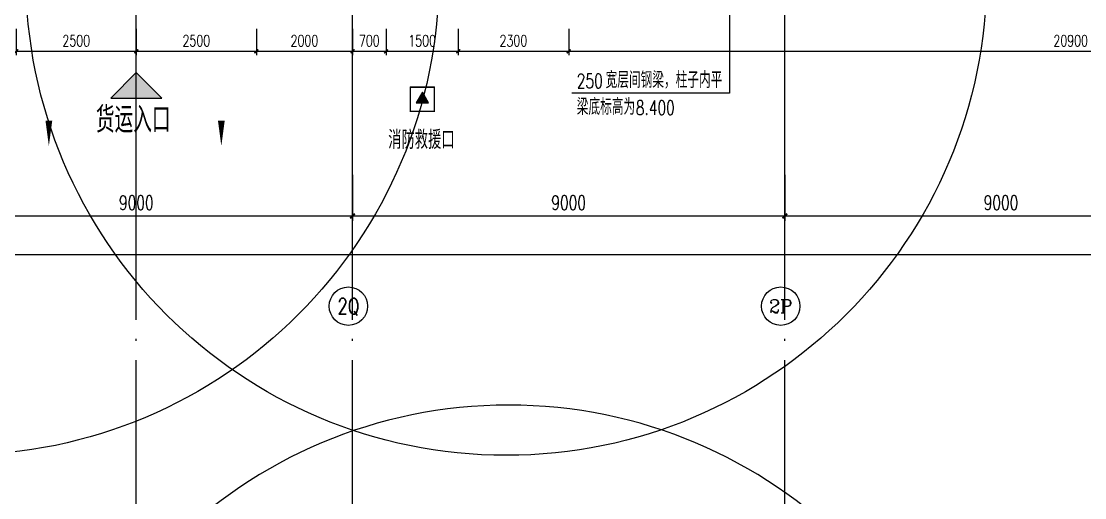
# Model space of a CAD drawing. Extents: x -821772 to -21949, y 506164 to 1049594.
# Drawn here: x -261749 to -239612, y 628991 to 638916 of the extents above; entities that cross this region are included whole.
import ezdxf
from ezdxf.enums import TextEntityAlignment as Align
from ezdxf.xclip import XClip

# ---------------------------------------------------------------- set-up
doc = ezdxf.new("R2010")
doc.units = 0
doc.header["$LTSCALE"] = 1000
doc.header["$MEASUREMENT"] = 0
doc.header["$XCLIPFRAME"] = 2
doc.linetypes.add('10平面20250807_t3$0$DOTE', pattern=[2.42, 2, -0.2, 0.02, -0.2])
doc.layers.get('Defpoints').update_dxf_attribs({"color": 210})
for name, color, linetype in [('10平面20250807_t3$0$A-AXIS-D', 8, 'Continuous'), ('10平面20250807_t3$0$A-AXIS-DOTE', 8, '10平面20250807_t3$0$DOTE'), ('10平面20250807_t3$0$A-AXIS-DP', 8, 'Continuous'), ('10平面20250807_t3$0$A-AXIS-SYMB', 8, 'Continuous'), ('10平面20250807_t3$0$A-LIN-V', 8, 'Continuous'), ('10平面20250807_t3$0$A-TEXT', 8, 'Continuous'), ('10平面20250807_t3$0$AS-WALL', 8, 'Continuous'), ('10平面20250807_t3$0$FH-line', 8, 'Continuous'), ('10平面20250807_t3$0$FH-tri', 8, 'Continuous'), ('10平面20250807_t3$0$PUB_TEXT', 8, 'Continuous'), ('10平面20250807_t3$0$RP-N2-01$0$$0$A-WIND-J', 8, 'Continuous'), ('10平面20250807_t3$0$RP-N2-01$0$A-WIND-J', 8, 'Continuous'), ('10平面20250807_t3$0$SB_ZF消火栓', 10, 'Continuous'), ('10平面20250807_t3$0$SB_ZF消火栓M', 10, 'Continuous')]:
    doc.layers.add(name, color=color, linetype=linetype)
doc.styles.add('10平面20250807_t3$0$_TCH_AXIS', font='COMPLEX', dxfattribs={"bigfont": 'GBCBIG'})
doc.styles.add('10平面20250807_t3$0$_TCH_DIM', font='SIMPLEX', dxfattribs={"bigfont": 'GBCBIG'})
doc.styles.add('10平面20250807_t3$0$_TCH_DIM_T3', font='SIMPLEX', dxfattribs={"width": 0.705882, "bigfont": 'GBCBIG'})
doc.styles.add('10平面20250807_t3$0$A-STANDARD', font='SIMPLEX', dxfattribs={"bigfont": 'GBCBIG'})
doc.dimstyles.new('10平面20250807_t3$0$_TCH_ARCH&&100', dxfattribs={"dimtxt": 297.5, "dimasz": 100, "dimexe": 100, "dimexo": 100, "dimgap": 126.25, "dimtad": 1, "dimdec": 0, "dimzin": 0, "dimdsep": 46, "dimtxsty": '10平面20250807_t3$0$_TCH_DIM_T3', "dimblk": '10平面20250807_t3$0$_ArchTick', "dimcen": 0.09, "dimclrt": 7, "dimazin": 2, "dimtfac": 1, "dimtdec": 0, "dimtix": 1, "dimtmove": 2, "dimatfit": 3, "dimfxl": 0, "dimtolj": 1, "dimtzin": 0, "dimarcsym": 0})
doc.dimstyles.new('10平面20250807_t3$0$_TCH_ARCH&&80', dxfattribs={"dimtxt": 238, "dimasz": 80, "dimexe": 80, "dimexo": 80, "dimgap": 101, "dimtad": 1, "dimdec": 0, "dimzin": 0, "dimdsep": 46, "dimtxsty": '10平面20250807_t3$0$_TCH_DIM_T3', "dimblk": '10平面20250807_t3$0$_ArchTick', "dimcen": 0.09, "dimclrt": 7, "dimazin": 2, "dimtfac": 1, "dimtdec": 0, "dimtix": 1, "dimtmove": 2, "dimatfit": 3, "dimfxl": 0, "dimtolj": 1, "dimtzin": 0, "dimarcsym": 0})

# ---------------------------------------------------------------- blocks, each defined once
blk = doc.blocks.new('10平面20250807_t3$0$_ArchTick')
at = {"color": 0, "linetype": 'ByBlock', "const_width": 0.4}
blk.add_lwpolyline([(-0.5, -0.5), (0.5, 0.5)], dxfattribs=at)
blk = doc.blocks.new('*D9928')
at = {"layer": '10平面20250807_t3$0$A-AXIS-D', "color": 0, "lineweight": -2}
for p, q in [((-43118, -169100), (-43118, -170060)), ((-34118, -169100), (-34118, -170060)), ((-43118, -169960), (-34118, -169960))]:
    blk.add_line(p, q, dxfattribs=at)
at = {"layer": 'Defpoints', "color": 0}
for p in [(-43118, -169000), (-34118, -169000), (-34118, -169960)]:
    blk.add_point(p, dxfattribs=at)
at = {"layer": '10平面20250807_t3$0$A-AXIS-D', "color": 0, "lineweight": -2, "xscale": 100, "yscale": 100, "zscale": 100, "rotation": 180}
blk.add_blockref('10平面20250807_t3$0$_ArchTick', (-43118, -169960), dxfattribs=at)
at = {"layer": '10平面20250807_t3$0$A-AXIS-D', "color": 0, "lineweight": -2, "xscale": 100, "yscale": 100, "zscale": 100}
blk.add_blockref('10平面20250807_t3$0$_ArchTick', (-34118, -169960), dxfattribs=at)
at = {"layer": '10平面20250807_t3$0$A-AXIS-D', "color": 7, "insert": (-38618, -169685), "char_height": 297.5, "attachment_point": 5, "style": '10平面20250807_t3$0$_TCH_DIM_T3'}
blk.add_mtext('\\A1;9000', dxfattribs=at)
blk = doc.blocks.new('*D9929')
at = {"layer": '10平面20250807_t3$0$A-AXIS-D', "color": 0, "lineweight": -2}
for p, q in [((-34118, -169100), (-34118, -170060)), ((-25118, -169100), (-25118, -170060)), ((-34118, -169960), (-25118, -169960))]:
    blk.add_line(p, q, dxfattribs=at)
at = {"layer": 'Defpoints', "color": 0}
for p in [(-34118, -169000), (-25118, -169000), (-25118, -169960)]:
    blk.add_point(p, dxfattribs=at)
at = {"layer": '10平面20250807_t3$0$A-AXIS-D', "color": 0, "lineweight": -2, "xscale": 100, "yscale": 100, "zscale": 100, "rotation": 180}
blk.add_blockref('10平面20250807_t3$0$_ArchTick', (-34118, -169960), dxfattribs=at)
at = {"layer": '10平面20250807_t3$0$A-AXIS-D', "color": 0, "lineweight": -2, "xscale": 100, "yscale": 100, "zscale": 100}
blk.add_blockref('10平面20250807_t3$0$_ArchTick', (-25118, -169960), dxfattribs=at)
at = {"layer": '10平面20250807_t3$0$A-AXIS-D', "color": 7, "insert": (-29618, -169685), "char_height": 297.5, "attachment_point": 5, "style": '10平面20250807_t3$0$_TCH_DIM_T3'}
blk.add_mtext('\\A1;9000', dxfattribs=at)
blk = doc.blocks.new('*D9930')
at = {"layer": '10平面20250807_t3$0$A-AXIS-D', "color": 0, "lineweight": -2}
for p, q in [((-25118, -169100), (-25118, -170060)), ((-16118, -169100), (-16118, -170060)), ((-25118, -169960), (-16118, -169960))]:
    blk.add_line(p, q, dxfattribs=at)
at = {"layer": 'Defpoints', "color": 0}
for p in [(-25118, -169000), (-16118, -169000), (-16118, -169960)]:
    blk.add_point(p, dxfattribs=at)
at = {"layer": '10平面20250807_t3$0$A-AXIS-D', "color": 0, "lineweight": -2, "xscale": 100, "yscale": 100, "zscale": 100, "rotation": 180}
blk.add_blockref('10平面20250807_t3$0$_ArchTick', (-25118, -169960), dxfattribs=at)
at = {"layer": '10平面20250807_t3$0$A-AXIS-D', "color": 0, "lineweight": -2, "xscale": 100, "yscale": 100, "zscale": 100}
blk.add_blockref('10平面20250807_t3$0$_ArchTick', (-16118, -169960), dxfattribs=at)
at = {"layer": '10平面20250807_t3$0$A-AXIS-D', "color": 7, "insert": (-20618, -169685), "char_height": 297.5, "attachment_point": 5, "style": '10平面20250807_t3$0$_TCH_DIM_T3'}
blk.add_mtext('\\A1;9000', dxfattribs=at)
blk = doc.blocks.new('*D10025')
at = {"layer": '10平面20250807_t3$0$A-AXIS-D', "color": 0, "lineweight": -2}
for p, q in [((-65318, -169200), (-65318, -170860)), ((92682, -169200), (92682, -170860)), ((-65318, -170760), (92682, -170760))]:
    blk.add_line(p, q, dxfattribs=at)
at = {"layer": 'Defpoints', "color": 0}
for p in [(-65318, -169100), (92682, -169100), (92682, -170760)]:
    blk.add_point(p, dxfattribs=at)
at = {"layer": '10平面20250807_t3$0$A-AXIS-D', "color": 0, "lineweight": -2, "xscale": 100, "yscale": 100, "zscale": 100, "rotation": 180}
blk.add_blockref('10平面20250807_t3$0$_ArchTick', (-65318, -170760), dxfattribs=at)
at = {"layer": '10平面20250807_t3$0$A-AXIS-D', "color": 0, "lineweight": -2, "xscale": 100, "yscale": 100, "zscale": 100}
blk.add_blockref('10平面20250807_t3$0$_ArchTick', (92682, -170760), dxfattribs=at)
at = {"layer": '10平面20250807_t3$0$A-AXIS-D', "color": 7, "insert": (13682, -170485), "char_height": 297.5, "attachment_point": 5, "style": '10平面20250807_t3$0$_TCH_DIM_T3'}
blk.add_mtext('\\A1;158000', dxfattribs=at)
blk = doc.blocks.new('10平面20250807_t3$0$JYC-1')
at = {"layer": '10平面20250807_t3$0$FH-tri'}
h = blk.add_hatch(color=2, dxfattribs=at)
h.dxf.hatch_style = 1
h.paths.add_polyline_path([(-234606, -21202), (-233356, -19952), (-234606, -19952)])
at = {"layer": '10平面20250807_t3$0$FH-tri', "color": 2}
blk.add_lwpolyline([(-234606, -21202), (-233356, -19952), (-233356, -19952), (-234606, -19952)], close=True, dxfattribs=at)
at = {"layer": '10平面20250807_t3$0$A-TEXT', "style": '10平面20250807_t3$0$A-STANDARD'}
blk.add_text('货运入口', height=900.2, rotation=45, dxfattribs=at).set_placement((-234122, -22420))
blk = doc.blocks.new('10平面20250807_t3$0$3243243')
at = {"layer": '10平面20250807_t3$0$A-AXIS-SYMB'}
for p, q in [((-247005.8, 640260), (-247005.8, 637420)), ((-247005.8, 637420), (-250290, 637420))]:
    blk.add_line(p, q, dxfattribs=at)
at = {"layer": '10平面20250807_t3$0$PUB_TEXT', "style": '10平面20250807_t3$0$_TCH_DIM', "width": 0.705882}
for s, p in [('250', (-250185, 637525)), ('8.400', (-248956.3, 636965))]:
    blk.add_text(s, height=297.5, dxfattribs=at).set_placement(p)
at = {"layer": '10平面20250807_t3$0$PUB_TEXT', "style": '10平面20250807_t3$0$_TCH_DIM'}
for s, p in [('宽层间钢梁，柱子内平', (-249585, 637525)), ('梁底标高为', (-250185, 636965))]:
    blk.add_text(s, height=337.59, dxfattribs=at).set_placement(p)
blk = doc.blocks.new('10平面20250807_t3$0$RP-N2-01$0$$0$xfjy')
at = {"layer": '10平面20250807_t3$0$RP-N2-01$0$$0$A-WIND-J'}
h = blk.add_hatch(color=256, dxfattribs=at)
h.dxf.hatch_style = 1
h.paths.add_polyline_path([(1141876, -26214), (1142135, -26214), (1142005, -25989)])
at = {"layer": '10平面20250807_t3$0$RP-N2-01$0$$0$A-WIND-J', "const_width": 25}
blk.add_lwpolyline([(1141755, -25889), (1141755, -26389), (1142255, -26389), (1142255, -25889)], close=True, dxfattribs=at)
at = {"layer": '10平面20250807_t3$0$RP-N2-01$0$$0$A-WIND-J'}
for points in [[(1141755, -26389), (1142255, -26389), (1142255, -25889), (1141755, -25889)], [(1141876, -26214), (1142135, -26214), (1142005, -25989)]]:
    blk.add_lwpolyline(points, close=True, dxfattribs=at)
blk = doc.blocks.new('10平面20250807_t3$0$RP-N2-01$0$xfjy')
at = {"layer": '10平面20250807_t3$0$RP-N2-01$0$$0$A-WIND-J'}
blk.add_blockref('10平面20250807_t3$0$RP-N2-01$0$$0$xfjy', (0, 0), dxfattribs=at)
blk = doc.blocks.new('10平面20250807_t3$0$1232')
at = {"layer": '10平面20250807_t3$0$RP-N2-01$0$A-WIND-J'}
blk.add_blockref('10平面20250807_t3$0$RP-N2-01$0$xfjy', (-1395405, 663429, 0), dxfattribs=at)
at = {"layer": '10平面20250807_t3$0$A-TEXT', "style": '10平面20250807_t3$0$_TCH_DIM'}
blk.add_text('消防救援口', height=384.1, dxfattribs=at).set_placement((-254111, 636257, 0))
blk = doc.blocks.new('10平面20250807_t3$0$A$C5D961328')
at = {"layer": '10平面20250807_t3$0$SB_ZF消火栓'}
blk.add_hatch(color=256, dxfattribs=at).paths.add_polyline_path([(0, 40), (700, 40), (700, 240)])
at = {"layer": '10平面20250807_t3$0$A-LIN-V', "ltscale": 500}
blk.add_circle((350, 40), 10001, dxfattribs=at)
at = {"layer": '10平面20250807_t3$0$SB_ZF消火栓'}
for p, q in [((700, 240), (0, 240)), ((0, 240), (0, 40)), ((700, 240), (0, 40)), ((700, 240), (700, 40)), ((0, 40), (700, 40))]:
    blk.add_line(p, q, dxfattribs=at)
at = {"layer": '10平面20250807_t3$0$SB_ZF消火栓', "color": 1}
blk.add_circle((140, 140), 32.5, dxfattribs=at)
blk = doc.blocks.new('10平面20250807_t3$0$we42342343234')
at = {"layer": '10平面20250807_t3$0$SB_ZF消火栓M', "xscale": -1, "rotation": 180}
blk.add_blockref('10平面20250807_t3$0$A$C5D961328', (-251955, 620960), dxfattribs=at)
blk = doc.blocks.new('10平面20250807_t3$0$234243242332')
at = {"layer": '10平面20250807_t3$0$SB_ZF消火栓'}
for name, p in [('10平面20250807_t3$0$A$C5D961328', (-263404, 639840)), ('10平面20250807_t3$0$A$C5D961328', (-252003, 639836)), ('10平面20250807_t3$0$we42342343234', (0, 0))]:
    blk.add_blockref(name, p, dxfattribs=at)
blk = doc.blocks.new('*D12155')
at = {"layer": '10平面20250807_t3$0$A-AXIS-DP', "color": 0, "lineweight": -2}
for p, q in [((-261854, 638760), (-261854, 638210)), ((-259354, 638760), (-259354, 638210)), ((-261854, 638290), (-259354, 638290))]:
    blk.add_line(p, q, dxfattribs=at)
at = {"layer": 'Defpoints', "color": 0}
for p in [(-261854, 638840), (-259354, 638840), (-259354, 638290)]:
    blk.add_point(p, dxfattribs=at)
at = {"layer": '10平面20250807_t3$0$A-AXIS-DP', "color": 0, "lineweight": -2, "xscale": 80, "yscale": 80, "zscale": 80, "rotation": 180}
blk.add_blockref('10平面20250807_t3$0$_ArchTick', (-261854, 638290), dxfattribs=at)
at = {"layer": '10平面20250807_t3$0$A-AXIS-DP', "color": 0, "lineweight": -2, "xscale": 80, "yscale": 80, "zscale": 80}
blk.add_blockref('10平面20250807_t3$0$_ArchTick', (-259354, 638290), dxfattribs=at)
at = {"layer": '10平面20250807_t3$0$A-AXIS-DP', "color": 7, "insert": (-260604, 638510), "char_height": 238, "attachment_point": 5, "style": '10平面20250807_t3$0$_TCH_DIM_T3'}
blk.add_mtext('\\A1;2500', dxfattribs=at)
blk = doc.blocks.new('*D12156')
at = {"layer": '10平面20250807_t3$0$A-AXIS-DP', "color": 0, "lineweight": -2}
for p, q in [((-259354, 638760), (-259354, 638210)), ((-256854, 638760), (-256854, 638210)), ((-259354, 638290), (-256854, 638290))]:
    blk.add_line(p, q, dxfattribs=at)
at = {"layer": 'Defpoints', "color": 0}
for p in [(-259354, 638840), (-256854, 638840), (-256854, 638290)]:
    blk.add_point(p, dxfattribs=at)
at = {"layer": '10平面20250807_t3$0$A-AXIS-DP', "color": 0, "lineweight": -2, "xscale": 80, "yscale": 80, "zscale": 80, "rotation": 180}
blk.add_blockref('10平面20250807_t3$0$_ArchTick', (-259354, 638290), dxfattribs=at)
at = {"layer": '10平面20250807_t3$0$A-AXIS-DP', "color": 0, "lineweight": -2, "xscale": 80, "yscale": 80, "zscale": 80}
blk.add_blockref('10平面20250807_t3$0$_ArchTick', (-256854, 638290), dxfattribs=at)
at = {"layer": '10平面20250807_t3$0$A-AXIS-DP', "color": 7, "insert": (-258104, 638510), "char_height": 238, "attachment_point": 5, "style": '10平面20250807_t3$0$_TCH_DIM_T3'}
blk.add_mtext('\\A1;2500', dxfattribs=at)
blk = doc.blocks.new('*D12157')
at = {"layer": '10平面20250807_t3$0$A-AXIS-DP', "color": 0, "lineweight": -2}
for p, q in [((-256854, 638760), (-256854, 638210)), ((-254854, 638760), (-254854, 638210)), ((-256854, 638290), (-254854, 638290))]:
    blk.add_line(p, q, dxfattribs=at)
at = {"layer": 'Defpoints', "color": 0}
for p in [(-256854, 638840), (-254854, 638840), (-254854, 638290)]:
    blk.add_point(p, dxfattribs=at)
at = {"layer": '10平面20250807_t3$0$A-AXIS-DP', "color": 0, "lineweight": -2, "xscale": 80, "yscale": 80, "zscale": 80, "rotation": 180}
blk.add_blockref('10平面20250807_t3$0$_ArchTick', (-256854, 638290), dxfattribs=at)
at = {"layer": '10平面20250807_t3$0$A-AXIS-DP', "color": 0, "lineweight": -2, "xscale": 80, "yscale": 80, "zscale": 80}
blk.add_blockref('10平面20250807_t3$0$_ArchTick', (-254854, 638290), dxfattribs=at)
at = {"layer": '10平面20250807_t3$0$A-AXIS-DP', "color": 7, "insert": (-255854, 638510), "char_height": 238, "attachment_point": 5, "style": '10平面20250807_t3$0$_TCH_DIM_T3'}
blk.add_mtext('\\A1;2000', dxfattribs=at)
blk = doc.blocks.new('*D12158')
at = {"layer": '10平面20250807_t3$0$A-AXIS-DP', "color": 0, "lineweight": -2}
for p, q in [((-254854, 638760), (-254854, 638210)), ((-254154, 638760), (-254154, 638210)), ((-254854, 638290), (-254154, 638290))]:
    blk.add_line(p, q, dxfattribs=at)
at = {"layer": 'Defpoints', "color": 0}
for p in [(-254854, 638840), (-254154, 638840), (-254154, 638290)]:
    blk.add_point(p, dxfattribs=at)
at = {"layer": '10平面20250807_t3$0$A-AXIS-DP', "color": 0, "lineweight": -2, "xscale": 80, "yscale": 80, "zscale": 80, "rotation": 180}
blk.add_blockref('10平面20250807_t3$0$_ArchTick', (-254854, 638290), dxfattribs=at)
at = {"layer": '10平面20250807_t3$0$A-AXIS-DP', "color": 0, "lineweight": -2, "xscale": 80, "yscale": 80, "zscale": 80}
blk.add_blockref('10平面20250807_t3$0$_ArchTick', (-254154, 638290), dxfattribs=at)
at = {"layer": '10平面20250807_t3$0$A-AXIS-DP', "color": 7, "insert": (-254504, 638510), "char_height": 238, "attachment_point": 5, "style": '10平面20250807_t3$0$_TCH_DIM_T3'}
blk.add_mtext('\\A1;700', dxfattribs=at)
blk = doc.blocks.new('*D12159')
at = {"layer": '10平面20250807_t3$0$A-AXIS-DP', "color": 0, "lineweight": -2}
for p, q in [((-254154, 638760), (-254154, 638210)), ((-252654, 638760), (-252654, 638210)), ((-254154, 638290), (-252654, 638290))]:
    blk.add_line(p, q, dxfattribs=at)
at = {"layer": 'Defpoints', "color": 0}
for p in [(-254154, 638840), (-252654, 638840), (-252654, 638290)]:
    blk.add_point(p, dxfattribs=at)
at = {"layer": '10平面20250807_t3$0$A-AXIS-DP', "color": 0, "lineweight": -2, "xscale": 80, "yscale": 80, "zscale": 80, "rotation": 180}
blk.add_blockref('10平面20250807_t3$0$_ArchTick', (-254154, 638290), dxfattribs=at)
at = {"layer": '10平面20250807_t3$0$A-AXIS-DP', "color": 0, "lineweight": -2, "xscale": 80, "yscale": 80, "zscale": 80}
blk.add_blockref('10平面20250807_t3$0$_ArchTick', (-252654, 638290), dxfattribs=at)
at = {"layer": '10平面20250807_t3$0$A-AXIS-DP', "color": 7, "insert": (-253404, 638510), "char_height": 238, "attachment_point": 5, "style": '10平面20250807_t3$0$_TCH_DIM_T3'}
blk.add_mtext('\\A1;1500', dxfattribs=at)
blk = doc.blocks.new('*D12160')
at = {"layer": '10平面20250807_t3$0$A-AXIS-DP', "color": 0, "lineweight": -2}
for p, q in [((-252654, 638760), (-252654, 638210)), ((-250354, 638760), (-250354, 638210)), ((-252654, 638290), (-250354, 638290))]:
    blk.add_line(p, q, dxfattribs=at)
at = {"layer": 'Defpoints', "color": 0}
for p in [(-252654, 638840), (-250354, 638840), (-250354, 638290)]:
    blk.add_point(p, dxfattribs=at)
at = {"layer": '10平面20250807_t3$0$A-AXIS-DP', "color": 0, "lineweight": -2, "xscale": 80, "yscale": 80, "zscale": 80, "rotation": 180}
blk.add_blockref('10平面20250807_t3$0$_ArchTick', (-252654, 638290), dxfattribs=at)
at = {"layer": '10平面20250807_t3$0$A-AXIS-DP', "color": 0, "lineweight": -2, "xscale": 80, "yscale": 80, "zscale": 80}
blk.add_blockref('10平面20250807_t3$0$_ArchTick', (-250354, 638290), dxfattribs=at)
at = {"layer": '10平面20250807_t3$0$A-AXIS-DP', "color": 7, "insert": (-251504, 638510), "char_height": 238, "attachment_point": 5, "style": '10平面20250807_t3$0$_TCH_DIM_T3'}
blk.add_mtext('\\A1;2300', dxfattribs=at)
blk = doc.blocks.new('*D12161')
at = {"layer": '10平面20250807_t3$0$A-AXIS-DP', "color": 0, "lineweight": -2}
for p, q in [((-250354, 638760), (-250354, 638210)), ((-229454, 638760), (-229454, 638210)), ((-250354, 638290), (-229454, 638290))]:
    blk.add_line(p, q, dxfattribs=at)
at = {"layer": 'Defpoints', "color": 0}
for p in [(-250354, 638840), (-229454, 638840), (-229454, 638290)]:
    blk.add_point(p, dxfattribs=at)
at = {"layer": '10平面20250807_t3$0$A-AXIS-DP', "color": 0, "lineweight": -2, "xscale": 80, "yscale": 80, "zscale": 80, "rotation": 180}
blk.add_blockref('10平面20250807_t3$0$_ArchTick', (-250354, 638290), dxfattribs=at)
at = {"layer": '10平面20250807_t3$0$A-AXIS-DP', "color": 0, "lineweight": -2, "xscale": 80, "yscale": 80, "zscale": 80}
blk.add_blockref('10平面20250807_t3$0$_ArchTick', (-229454, 638290), dxfattribs=at)
at = {"layer": '10平面20250807_t3$0$A-AXIS-DP', "color": 7, "insert": (-239904, 638510), "char_height": 238, "attachment_point": 5, "style": '10平面20250807_t3$0$_TCH_DIM_T3'}
blk.add_mtext('\\A1;20900', dxfattribs=at)
blk = doc.blocks.new('10平面20250807_t3$0$dote')
at = {"layer": '10平面20250807_t3$0$A-AXIS-D'}
for centre in [(-34202.7, -171838.9), (-25202.7, -171838.9)]:
    blk.add_circle(centre, 400, dxfattribs=at)
at = {"layer": '10平面20250807_t3$0$A-AXIS-DOTE', "ltscale": 2}
for p, q in [((-38617.8, -169748.9), (-38617.8, -75950)), ((-34117.8, -169748.9), (-34117.8, -75950)), ((-25117.8, -169748.9), (-25117.8, -75950)), ((-38617.8, -264080), (-38617.8, -167560.7)), ((-34117.8, -264080), (-34117.8, -167560.7)), ((-25117.8, -264080), (-25117.8, -167560.7))]:
    blk.add_line(p, q, dxfattribs=at)
at = {"layer": '10平面20250807_t3$0$PUB_TEXT', "style": '10平面20250807_t3$0$_TCH_AXIS', "width": 0.807692}
blk.add_text('2Q', height=327.87, dxfattribs=at).set_placement((-34429.7, -172002.8), (-33975.7, -172002.8), align=Align.FIT)
at = {"layer": '10平面20250807_t3$0$PUB_TEXT', "style": '10平面20250807_t3$0$_TCH_AXIS'}
blk.add_text('2P', height=276.42, dxfattribs=at).set_placement((-25446.2, -171977.1), (-24959.2, -171977.1), align=Align.FIT)
at = {"layer": '10平面20250807_t3$0$A-AXIS-D'}
for base, p1, p2, picture, middle in [((92682.2, -170760), (-65317.8, -169100), (92682.2, -169100), '*D10025', (13682.2, -170485)), ((-34117.8, -169960), (-43117.8, -169000), (-34117.8, -169000), '*D9928', (-38617.8, -169685)), ((-25117.8, -169960), (-34117.8, -169000), (-25117.8, -169000), '*D9929', (-29617.8, -169685)), ((-16117.8, -169960), (-25117.8, -169000), (-16117.8, -169000), '*D9930', (-20617.8, -169685))]:
    dim = blk.add_linear_dim(base=base, p1=p1, p2=p2, angle=0, dimstyle='10平面20250807_t3$0$_TCH_ARCH&&100', override={"dimgap": 0}, dxfattribs=at)
    dim.commit()
    dim.dimension.update_dxf_attribs({"geometry": picture, "text_midpoint": middle, "dimtype": 129})
blk = doc.blocks.new('10平面20250807_t3')
at = {"layer": '10平面20250807_t3$0$A-AXIS-SYMB'}
for points in [[(-261174.2, 637777.7, 0, 0, 0), (-261174.2, 636317.7, 0, 140, 0), (-261174.2, 636842.7, 0, 0, 0)], [(-257584.2, 637777.7, 0, 0, 0), (-257584.2, 636317.7, 0, 140, 0), (-257584.2, 636842.7, 0, 0, 0)]]:
    blk.add_lwpolyline(points, format="xyseb", dxfattribs=at)
blk.add_blockref('10平面20250807_t3$0$1232', (0, 0))
at = {"layer": '10平面20250807_t3$0$A-AXIS-DP'}
blk.add_blockref('10平面20250807_t3$0$3243243', (0, 0), dxfattribs=at)
at = {"layer": '10平面20250807_t3$0$AS-WALL'}
blk.add_blockref('10平面20250807_t3$0$dote', (-220736.4, 804820), dxfattribs=at)
at = {"layer": '10平面20250807_t3$0$FH-line', "xscale": 0.6000000000000002, "yscale": 0.6000000000000002, "zscale": 0.6000000000000002, "rotation": 315.0000000000014}
blk.add_blockref('10平面20250807_t3$0$JYC-1', (-151354.2, 546777.7), dxfattribs=at)
at = {"layer": '10平面20250807_t3$0$SB_ZF消火栓', "linetype": 'Continuous'}
blk.add_blockref('10平面20250807_t3$0$234243242332', (0, 0), dxfattribs=at)
at = {"layer": '10平面20250807_t3$0$A-AXIS-DP'}
for p1, p2, picture, middle in [((-261854.2, 638840), (-259354.2, 638840), '*D12155', (-260604.2, 638510)), ((-259354.2, 638840), (-256854.2, 638840), '*D12156', (-258104.2, 638510)), ((-256854.2, 638840), (-254854.2, 638840), '*D12157', (-255854.2, 638510)), ((-254854.2, 638840), (-254154.2, 638840), '*D12158', (-254504.2, 638510)), ((-254154.2, 638840), (-252654.2, 638840), '*D12159', (-253404.2, 638510)), ((-252654.2, 638840), (-250354.2, 638840), '*D12160', (-251504.2, 638510)), ((-250354.2, 638840), (-229454.2, 638840), '*D12161', (-239904.2, 638510))]:
    dim = blk.add_aligned_dim(p1=p1, p2=p2, distance=-550, dimstyle='10平面20250807_t3$0$_TCH_ARCH&&80', dxfattribs=at)
    dim.commit()
    dim.dimension.update_dxf_attribs({"geometry": picture, "text_midpoint": middle})

msp = doc.modelspace()

# ---------------------------------------------------------------- block references
at = {"ltscale": 100}
ref = msp.add_blockref('10平面20250807_t3', (0, 0), dxfattribs=at)
XClip(ref).set_block_clipping_path([(-386212.6353242097, 506163.79756496), (-21948.7593967821, 884998.2285294847)])

doc.saveas('drawing.dxf')
